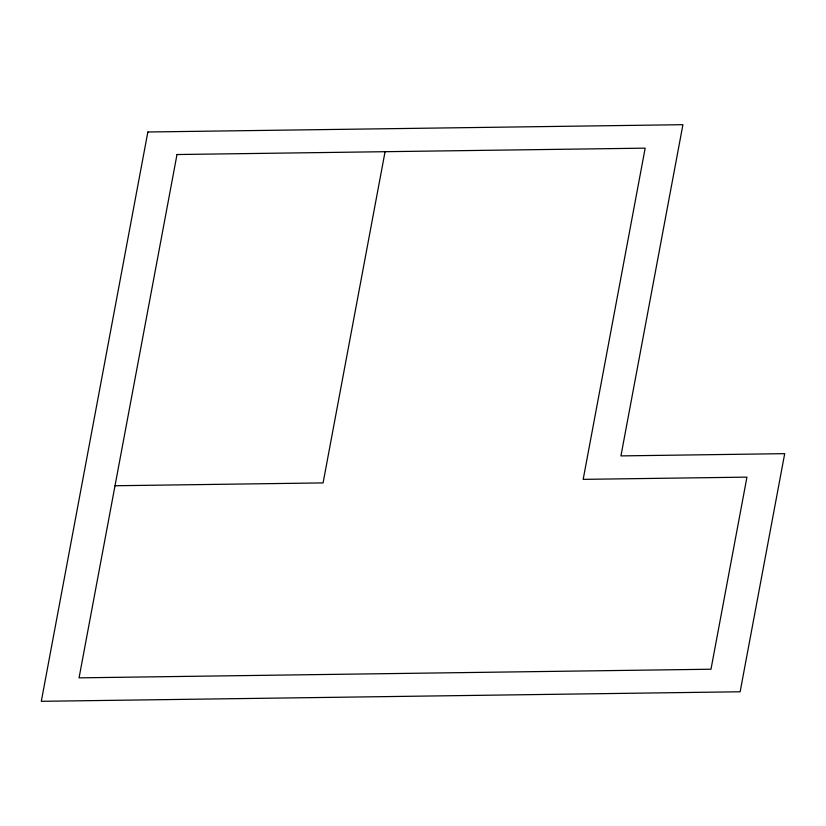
<?xml version="1.0" encoding="UTF-8"?>
<svg xmlns="http://www.w3.org/2000/svg" width="826" height="826" viewBox="0 0 826 826"><rect width="100%" height="100%" fill="white"/><g stroke="black" fill="none" stroke-linecap="round" stroke-linejoin="round"><path stroke-width="1.24" d="M385.071 151.695L323.09 482.911L115.01 485.75M147.854 131.995L41.3 701.315L740.137 691.775L784.7 453.66L620.935 455.9L682.926 124.685L147.854 131.995M177.001 154.534L79.059 677.847L710.99 669.225L746.941 477.129L583.177 479.359L645.168 148.153L177.001 154.534"/></g></svg>
